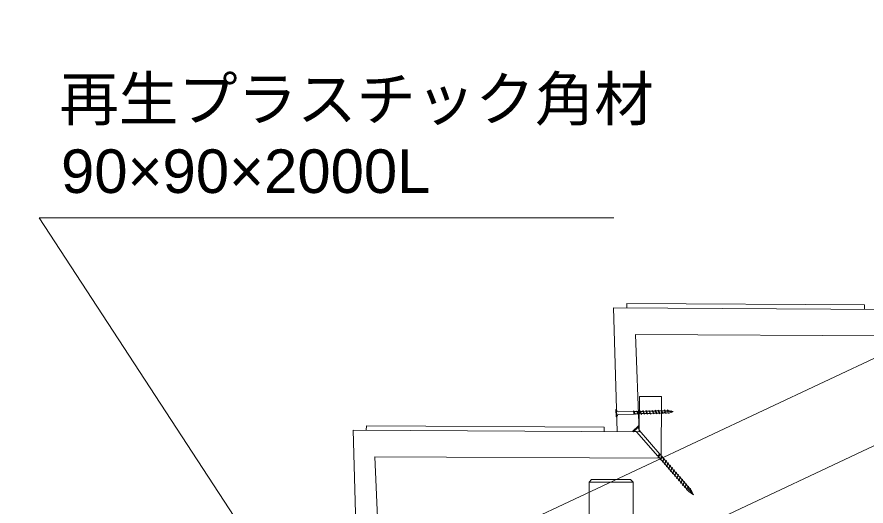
# Model space of a CAD drawing. Units: millimetres at full size, sheet at 1:20; details may follow other scales. Extents: x 200 to 8200, y 200 to 5740.
# Drawn here: x 3337 to 4302, y 2348 to 2904 of the extents above; entities that cross this region are included whole.
import ezdxf
from ezdxf.enums import TextEntityAlignment as Align

# ---------------------------------------------------------------- set-up
doc = ezdxf.new("R2010")
doc.units = ezdxf.units.MM
doc.header["$LTSCALE"] = 20
for name, color, linetype, lineweight in [('コーススレッド', 7, 'Continuous', 18), ('一般線', 7, 'Continuous', 20), ('引出線', 7, 'Continuous', 13), ('角材', 7, 'Continuous', 18), ('角杭', 7, 'Continuous', 18), ('階段本体', 7, 'Continuous', 18)]:
    doc.layers.add(name, color=color, linetype=linetype, lineweight=lineweight)
doc.layers.add('文字', color=7, linetype='Continuous')
doc.styles.add('ＭＳ Ｐゴシック', font='')
doc.styles.get('ＭＳ Ｐゴシック').set_extended_font_data('MS PGothic')

msp = doc.modelspace()

# ---------------------------------------------------------------- linework, layer by layer
at = {"layer": 'コーススレッド'}
for p, q in [((4017.69, 2457.92), (4018.39, 2457.94)), ((4017.69, 2457.92), (4017.95, 2449.52)), ((4017.95, 2449.52), (4018.65, 2449.54)), ((4018.39, 2457.94), (4018.65, 2449.54)), ((4020.78, 2455.31), (4037.77, 2455.83)), ((4020.87, 2452.31), (4037.86, 2452.83)), ((4037.75, 2456.43), (4037.86, 2452.83)), ((4037.75, 2456.43), (4039.63, 2452.28)), ((4037.75, 2456.43), (4038.45, 2455.6)), ((4037.77, 2455.83), (4038.94, 2453.11)), ((4037.86, 2452.83), (4038.4, 2453.1)), ((4038.4, 2453.1), (4038.94, 2453.11)), ((4038.45, 2455.6), (4041.27, 2455.69)), ((4038.45, 2455.6), (4039.57, 2453.13)), ((4039.63, 2452.28), (4038.94, 2453.11)), ((4039.57, 2453.13), (4042.41, 2453.22)), ((4039.63, 2452.28), (4039.95, 2453.14)), ((4040.92, 2455.68), (4041.25, 2456.54)), ((4041.25, 2456.54), (4043.12, 2452.39)), ((4041.25, 2456.54), (4043.12, 2452.39)), ((4041.25, 2456.54), (4041.95, 2455.71)), ((4041.27, 2455.69), (4042.41, 2453.22)), ((4041.95, 2455.71), (4044.77, 2455.79)), ((4041.95, 2455.71), (4043.1, 2453.24)), ((4043.12, 2452.39), (4042.41, 2453.22)), ((4043.1, 2453.24), (4045.91, 2453.33)), ((4043.12, 2452.39), (4043.45, 2453.25)), ((4044.42, 2455.78), (4044.75, 2456.64)), ((4044.75, 2456.64), (4046.62, 2452.5)), ((4044.75, 2456.64), (4045.45, 2455.81)), ((4044.77, 2455.79), (4045.91, 2453.33)), ((4045.45, 2455.81), (4048.27, 2455.9)), ((4045.45, 2455.81), (4046.6, 2453.35)), ((4046.62, 2452.5), (4045.91, 2453.33)), ((4046.6, 2453.35), (4049.41, 2453.43)), ((4046.62, 2452.5), (4046.95, 2453.36)), ((4047.92, 2455.89), (4048.24, 2456.75)), ((4048.24, 2456.75), (4050.12, 2452.61)), ((4048.24, 2456.75), (4048.95, 2455.92)), ((4048.27, 2455.9), (4049.41, 2453.43)), ((4048.95, 2455.92), (4051.77, 2456.01)), ((4048.95, 2455.92), (4050.1, 2453.45)), ((4050.12, 2452.61), (4049.41, 2453.43)), ((4050.1, 2453.45), (4052.91, 2453.54)), ((4050.12, 2452.61), (4050.45, 2453.47)), ((4051.41, 2456), (4051.74, 2456.86)), ((4051.74, 2456.86), (4053.62, 2452.71)), ((4051.74, 2456.86), (4052.45, 2456.03)), ((4051.77, 2456.01), (4052.91, 2453.54)), ((4052.45, 2456.03), (4055.27, 2456.11)), ((4052.45, 2456.03), (4053.59, 2453.56)), ((4053.62, 2452.71), (4052.91, 2453.54)), ((4053.59, 2453.56), (4056.41, 2453.65)), ((4053.62, 2452.71), (4053.95, 2453.57)), ((4054.91, 2456.1), (4055.24, 2456.96)), ((4055.24, 2456.96), (4057.12, 2452.82)), ((4055.24, 2456.96), (4055.95, 2456.13)), ((4055.27, 2456.11), (4056.41, 2453.65)), ((4055.95, 2456.13), (4058.76, 2456.22)), ((4055.95, 2456.13), (4057.09, 2453.67)), ((4057.12, 2452.82), (4056.41, 2453.65)), ((4057.09, 2453.67), (4059.9, 2453.75)), ((4057.12, 2452.82), (4057.45, 2453.68)), ((4058.41, 2456.21), (4058.74, 2457.07)), ((4058.74, 2457.07), (4060.62, 2452.93)), ((4058.74, 2457.07), (4059.44, 2456.24)), ((4058.76, 2456.22), (4059.9, 2453.75)), ((4059.44, 2456.24), (4062.26, 2456.33)), ((4059.44, 2456.24), (4060.59, 2453.78)), ((4060.62, 2452.93), (4059.9, 2453.75)), ((4060.59, 2453.78), (4063.4, 2453.86)), ((4060.62, 2452.93), (4060.94, 2453.79)), ((4061.91, 2456.32), (4062.24, 2457.18)), ((4062.24, 2457.18), (4064.11, 2453.03)), ((4062.24, 2457.18), (4062.94, 2456.35)), ((4062.26, 2456.33), (4063.4, 2453.86)), ((4062.94, 2456.35), (4065.76, 2456.44)), ((4062.94, 2456.35), (4064.09, 2453.88)), ((4064.11, 2453.03), (4063.4, 2453.86)), ((4064.09, 2453.88), (4066.9, 2453.97)), ((4064.11, 2453.03), (4064.44, 2453.89)), ((4065.41, 2456.42), (4065.74, 2457.28)), ((4065.74, 2457.28), (4067.61, 2453.14)), ((4065.74, 2457.28), (4066.44, 2456.46)), ((4065.76, 2456.44), (4066.9, 2453.97)), ((4066.44, 2456.46), (4069.26, 2456.54)), ((4066.44, 2456.46), (4067.59, 2453.99)), ((4067.61, 2453.14), (4066.9, 2453.97)), ((4067.59, 2453.99), (4070.4, 2454.08)), ((4067.61, 2453.14), (4067.94, 2454)), ((4068.91, 2456.53), (4069.23, 2457.39)), ((4069.23, 2457.39), (4071.11, 2453.25)), ((4069.23, 2457.39), (4069.94, 2456.56)), ((4069.26, 2456.54), (4070.4, 2454.08)), ((4069.94, 2456.56), (4072.76, 2456.65)), ((4069.94, 2456.56), (4071.09, 2454.1)), ((4071.11, 2453.25), (4070.4, 2454.08)), ((4071.09, 2454.1), (4073.9, 2454.18)), ((4071.11, 2453.25), (4071.44, 2454.11)), ((4072.4, 2456.64), (4072.73, 2457.5)), ((4072.73, 2457.5), (4073.67, 2455.43)), ((4072.73, 2457.5), (4073.44, 2456.67)), ((4072.76, 2456.65), (4073.33, 2455.42)), ((4072.85, 2455.4), (4073.33, 2455.42)), ((4073.9, 2454.18), (4072.85, 2455.4)), ((4082.79, 2455.71), (4073.33, 2455.42)), ((4073.44, 2456.67), (4076.26, 2456.76)), ((4073.44, 2456.67), (4074.01, 2455.44)), ((4074.61, 2453.35), (4073.9, 2454.18)), ((4074.61, 2453.35), (4074.94, 2454.21)), ((4074.94, 2454.21), (4077.4, 2454.29)), ((4075.9, 2456.75), (4076.23, 2457.61)), ((4076.23, 2457.61), (4077.17, 2455.53)), ((4076.23, 2457.61), (4076.94, 2456.78)), ((4076.26, 2456.76), (4076.83, 2455.52)), ((4076.94, 2456.78), (4077.51, 2455.54)), ((4080.17, 2456.16), (4076.94, 2456.78)), ((4078.11, 2453.46), (4077.4, 2454.29)), ((4078.11, 2453.46), (4078.44, 2454.32)), ((4080.68, 2455.01), (4078.44, 2454.32)), ((4080.26, 2456.58), (4079.86, 2456.26)), ((4080.17, 2456.16), (4080.4, 2455.63)), ((4080.26, 2456.53), (4080.71, 2456.08)), ((4080.26, 2456.5), (4080.67, 2455.64)), ((4081.12, 2454.62), (4080.67, 2455.02)), ((4080.69, 2456.05), (4080.88, 2455.65)), ((4082.79, 2455.71), (4080.7, 2456.09)), ((4082.79, 2455.71), (4081.1, 2455.17)), ((4081.12, 2454.67), (4081.1, 2455.13)), ((4043.47, 2439.47), (4036.68, 2433.56)), ((4036.68, 2433.56), (4037.33, 2432.8)), ((4044.12, 2438.71), (4037.33, 2432.8)), ((4041.41, 2432.38), (4065.05, 2405.22)), ((4043.47, 2439.47), (4044.12, 2438.71)), ((4043.98, 2434.61), (4067.62, 2407.46)), ((4065.05, 2405.22), (4067.62, 2407.46)), ((4065.05, 2405.22), (4065.33, 2405.21)), ((4065.33, 2405.21), (4065.98, 2404.46)), ((4068.03, 2407.82), (4065.78, 2403.54)), ((4065.98, 2404.46), (4065.78, 2403.54)), ((4065.78, 2403.54), (4066.54, 2403.82)), ((4067.62, 2407.46), (4065.98, 2404.46)), ((4067.83, 2406.9), (4066.34, 2404.05)), ((4066.34, 2404.05), (4068.28, 2401.82)), ((4068.03, 2407.82), (4067.62, 2407.46)), ((4068.03, 2407.82), (4067.83, 2406.9)), ((4067.83, 2406.9), (4069.78, 2404.67)), ((4070.33, 2405.18), (4068.08, 2400.9)), ((4068.28, 2401.82), (4068.08, 2400.9)), ((4068.08, 2400.9), (4068.84, 2401.18)), ((4069.78, 2404.67), (4068.28, 2401.82)), ((4070.13, 2404.26), (4068.63, 2401.41)), ((4068.63, 2401.41), (4070.58, 2399.18)), ((4069.57, 2404.91), (4070.33, 2405.18)), ((4070.33, 2405.18), (4070.13, 2404.26)), ((4070.13, 2404.26), (4072.08, 2402.03)), ((4072.63, 2402.54), (4070.38, 2398.26)), ((4072.08, 2402.03), (4070.58, 2399.18)), ((4072.43, 2401.62), (4070.93, 2398.77)), ((4071.87, 2402.27), (4072.63, 2402.54)), ((4072.63, 2402.54), (4072.43, 2401.62)), ((4072.43, 2401.62), (4074.37, 2399.39)), ((4070.58, 2399.18), (4070.38, 2398.26)), ((4070.38, 2398.26), (4071.14, 2398.54)), ((4070.93, 2398.77), (4072.88, 2396.54)), ((4074.92, 2399.9), (4072.68, 2395.62)), ((4072.88, 2396.54), (4072.68, 2395.62)), ((4072.68, 2395.62), (4073.44, 2395.9)), ((4074.37, 2399.39), (4072.88, 2396.54)), ((4074.73, 2398.98), (4073.23, 2396.13)), ((4073.23, 2396.13), (4075.17, 2393.9)), ((4074.17, 2399.63), (4074.92, 2399.9)), ((4074.92, 2399.9), (4074.73, 2398.98)), ((4074.73, 2398.98), (4076.67, 2396.75)), ((4077.22, 2397.26), (4074.98, 2392.98)), ((4075.17, 2393.9), (4074.98, 2392.98)), ((4074.98, 2392.98), (4075.73, 2393.26)), ((4076.67, 2396.75), (4075.17, 2393.9)), ((4077.02, 2396.34), (4075.53, 2393.49)), ((4075.53, 2393.49), (4077.47, 2391.26)), ((4076.46, 2396.99), (4077.22, 2397.26)), ((4077.22, 2397.26), (4077.02, 2396.34)), ((4077.02, 2396.34), (4078.97, 2394.11)), ((4079.52, 2394.62), (4077.27, 2390.34)), ((4078.97, 2394.11), (4077.47, 2391.26)), ((4079.32, 2393.7), (4077.83, 2390.85)), ((4078.76, 2394.35), (4079.52, 2394.62)), ((4079.52, 2394.62), (4079.32, 2393.7)), ((4079.32, 2393.7), (4081.27, 2391.47)), ((4081.82, 2391.98), (4079.57, 2387.7)), ((4081.06, 2391.71), (4081.82, 2391.98)), ((4081.82, 2391.98), (4081.62, 2391.06)), ((4077.47, 2391.26), (4077.27, 2390.34)), ((4077.27, 2390.34), (4078.03, 2390.62)), ((4077.83, 2390.85), (4079.77, 2388.62)), ((4079.77, 2388.62), (4079.57, 2387.7)), ((4079.57, 2387.7), (4080.33, 2387.98)), ((4081.27, 2391.47), (4079.77, 2388.62)), ((4081.62, 2391.06), (4080.12, 2388.21)), ((4080.12, 2388.21), (4082.07, 2385.98)), ((4081.62, 2391.06), (4083.57, 2388.83)), ((4084.12, 2389.34), (4081.87, 2385.06)), ((4082.07, 2385.98), (4081.87, 2385.06)), ((4081.87, 2385.06), (4082.63, 2385.34)), ((4083.57, 2388.83), (4082.07, 2385.98)), ((4083.92, 2388.42), (4082.42, 2385.57)), ((4082.42, 2385.57), (4084.37, 2383.34)), ((4083.36, 2389.07), (4084.12, 2389.34)), ((4084.12, 2389.34), (4083.92, 2388.42)), ((4083.92, 2388.42), (4085.86, 2386.19)), ((4086.41, 2386.7), (4084.17, 2382.42)), ((4084.37, 2383.34), (4084.17, 2382.42)), ((4084.17, 2382.42), (4084.93, 2382.7)), ((4085.86, 2386.19), (4084.37, 2383.34)), ((4086.22, 2385.78), (4084.72, 2382.93)), ((4084.72, 2382.93), (4086.66, 2380.7)), ((4085.66, 2386.43), (4086.41, 2386.7)), ((4086.41, 2386.7), (4086.22, 2385.78)), ((4086.22, 2385.78), (4088.16, 2383.55)), ((4088.71, 2384.06), (4086.47, 2379.78)), ((4088.16, 2383.55), (4086.66, 2380.7)), ((4088.51, 2383.14), (4087.02, 2380.29)), ((4087.95, 2383.79), (4088.71, 2384.06)), ((4088.71, 2384.06), (4088.51, 2383.14)), ((4088.51, 2383.14), (4090.46, 2380.91)), ((4086.66, 2380.7), (4086.47, 2379.78)), ((4086.47, 2379.78), (4087.22, 2380.06)), ((4087.02, 2380.29), (4088.96, 2378.06)), ((4091.01, 2381.42), (4088.76, 2377.14)), ((4088.96, 2378.06), (4088.76, 2377.14)), ((4088.76, 2377.14), (4089.52, 2377.42)), ((4090.46, 2380.91), (4088.96, 2378.06)), ((4090.81, 2380.5), (4089.31, 2377.65)), ((4089.31, 2377.65), (4091.26, 2375.42)), ((4090.25, 2381.15), (4091.01, 2381.42)), ((4091.01, 2381.42), (4090.81, 2380.5)), ((4090.81, 2380.5), (4092.76, 2378.27)), ((4093.31, 2378.78), (4091.06, 2374.5)), ((4091.26, 2375.42), (4091.06, 2374.5)), ((4091.06, 2374.5), (4091.82, 2374.78)), ((4092.76, 2378.27), (4091.26, 2375.42)), ((4093.11, 2377.86), (4091.61, 2375.01)), ((4091.61, 2375.01), (4093.56, 2372.78)), ((4092.55, 2378.51), (4093.31, 2378.78)), ((4093.31, 2378.78), (4093.11, 2377.86)), ((4093.11, 2377.86), (4095.06, 2375.63)), ((4095.61, 2376.14), (4093.36, 2371.86)), ((4093.56, 2372.78), (4093.36, 2371.86)), ((4095.06, 2375.63), (4093.56, 2372.78)), ((4095.41, 2375.22), (4093.91, 2372.37)), ((4093.91, 2372.37), (4095.86, 2370.14)), ((4094.85, 2375.87), (4095.61, 2376.14)), ((4095.61, 2376.14), (4095.41, 2375.22)), ((4095.41, 2375.22), (4097.35, 2372.99)), ((4097.9, 2373.5), (4095.66, 2369.22)), ((4097.35, 2372.99), (4095.86, 2370.14)), ((4097.71, 2372.58), (4096.21, 2369.73)), ((4097.15, 2373.23), (4097.9, 2373.5)), ((4097.9, 2373.5), (4097.71, 2372.58)), ((4097.71, 2372.58), (4099.65, 2370.35)), ((4093.36, 2371.86), (4094.12, 2372.14)), ((4095.86, 2370.14), (4095.66, 2369.22)), ((4095.66, 2369.22), (4096.42, 2369.5)), ((4096.21, 2369.73), (4098.15, 2367.5)), ((4098.15, 2367.5), (4097.96, 2366.58)), ((4097.96, 2366.58), (4098.71, 2366.86)), ((4098.15, 2367.5), (4098.59, 2369.28)), ((4105.73, 2361.08), (4098.59, 2369.28)), ((4098.71, 2366.86), (4100.25, 2365.09)), ((4099.65, 2370.35), (4098.9, 2368.92)), ((4100.2, 2370.86), (4099.08, 2368.72)), ((4100, 2369.94), (4099.26, 2368.52)), ((4099.44, 2370.59), (4100.2, 2370.86)), ((4100.2, 2370.86), (4100, 2369.94)), ((4100, 2369.94), (4101.95, 2367.71)), ((4100.25, 2365.09), (4100.48, 2364.92)), ((4100.48, 2364.92), (4100.37, 2364.37)), ((4100.37, 2364.37), (4100.97, 2364.57)), ((4100.89, 2364.62), (4102.95, 2363.11)), ((4101.95, 2367.71), (4101.2, 2366.28)), ((4102.5, 2368.22), (4101.34, 2366.13)), ((4102.3, 2367.3), (4101.55, 2365.88)), ((4101.74, 2367.95), (4102.5, 2368.22)), ((4102.5, 2368.22), (4102.3, 2367.3)), ((4102.3, 2367.3), (4102.51, 2367.06)), ((4102.51, 2367.06), (4103.78, 2364.7)), ((4102.93, 2362.79), (4102.95, 2363.11)), ((4102.93, 2362.79), (4103.27, 2362.88)), ((4103.17, 2362.95), (4105.73, 2361.08)), ((4103.78, 2364.7), (4103.33, 2363.83)), ((4104.05, 2364.93), (4103.42, 2363.73)), ((4103.94, 2364.41), (4103.52, 2363.62)), ((4103.72, 2364.81), (4104.05, 2364.93)), ((4104.05, 2364.93), (4103.94, 2364.41)), ((4103.94, 2364.41), (4105.73, 2361.08))]:
    msp.add_line(p, q, dxfattribs=at)
for centre, radius, start, end in [((4021.4, 2458.27), 3.03, 186.30046, 258.05346), ((4021.6, 2449.45), 2.95, 104.36367, 178.28594), ((4039.03, 2429.31), 3.88, 52.17254, 115.95323), ((4047.27, 2436.55), 3.82, 145.49276, 210.53274)]:
    msp.add_arc(centre, radius, start, end, dxfattribs=at)
at = {"layer": '一般線'}
msp.add_open_spline([(3300.18, 1887.29), (3390.1, 1962.59), (3479.51, 2029.6), (3584.96, 2076.91), (3735.75, 2144.58), (3919.34, 2171.98), (4061.54, 2233.99), (4115.54, 2257.54), (4163.57, 2286.08), (4235.01, 2310.86), (4280.49, 2326.63), (4335.45, 2340.88), (4377.79, 2359.37), (4418.62, 2393.23), (4459.46, 2427.09), (4500.33, 2460.39), (4557.47, 2506.96), (4614.66, 2552.46), (4681.22, 2583.29), (4769.18, 2624.05), (4873.5, 2639.2), (4963.22, 2663.12), (5022.1, 2678.82), (5074.7, 2698.3), (5126.87, 2731.62)], degree=3, knots=[0, 0, 0, 0, 1, 1, 1, 2, 2, 2, 3, 3, 3, 4, 4, 4, 5, 5, 5, 6, 6, 6, 7, 7, 7, 8, 8, 8, 8], dxfattribs=at)
at = {"layer": '引出線'}
for p in [(4015.46, 2675.78), (3648.47, 2237.82)]:
    msp.add_line(p, (3362.68, 2675.78), dxfattribs=at)
at = {"layer": '角材'}
for p, q in [((1955.88, 1409.56), (5136.09, 2904.09)), ((2352.29, 1496.41), (5111.25, 2792.97))]:
    msp.add_line(p, q, dxfattribs=at)
at = {"layer": '角杭'}
for p, q in [((3987.17, 2375.62), (3990.06, 2378.62)), ((3987.17, 1678.62), (3987.17, 2375.62)), ((3987.17, 2375.62), (3987.28, 2375.62)), ((3987.28, 2375.62), (4037.17, 2375.62)), ((3990.06, 2378.62), (4034.17, 2378.62)), ((4037.17, 2375.62), (4034.17, 2378.62)), ((4037.17, 2375.62), (4037.17, 1678.62))]:
    msp.add_line(p, q, dxfattribs=at)
at = {"layer": '階段本体'}
for p, q in [((4029.94, 2578.41), (4029.91, 2573.41)), ((4299.93, 2576.97), (4029.94, 2578.41)), ((4299.91, 2571.97), (4299.93, 2576.97)), ((4339.9, 2571.75), (4014.91, 2573.49)), ((4014.91, 2573.49), (4019.16, 2432.9)), ((4364.74, 2541.62), (4039.75, 2543.36)), ((4044.16, 2432.77), (4039.75, 2543.36)), ((4044.37, 2472.77), (4044.16, 2432.77)), ((4044.37, 2472.77), (4069.37, 2472.63)), ((4069.37, 2472.63), (4069, 2402.63)), ((4044.16, 2432.77), (3719.16, 2434.5)), ((3719.16, 2434.5), (3723.41, 2293.91)), ((3734.19, 2439.42), (3734.16, 2434.42)), ((4004.19, 2437.98), (3734.19, 2439.42)), ((4004.16, 2432.98), (4004.19, 2437.98)), ((4044.16, 2432.77), (4019.16, 2432.9)), ((4069, 2402.63), (3744, 2404.37)), ((3748.41, 2293.78), (3744, 2404.37))]:
    msp.add_line(p, q, dxfattribs=at)

# ---------------------------------------------------------------- texts
at = {"layer": '文字', "style": 'ＭＳ Ｐゴシック'}
msp.add_text('再生プラスチック角材', height=49.49, dxfattribs=at).set_placement((3385.54, 2771.46), align=Align.BOTTOM_LEFT)
at = {"layer": '文字', "style": 'ＭＳ Ｐゴシック', "width": 1.05}
msp.add_text('90×90×2000L', height=49.49, dxfattribs=at).set_placement((3387.38, 2689.26), align=Align.BOTTOM_LEFT)

doc.saveas('drawing.dxf')
